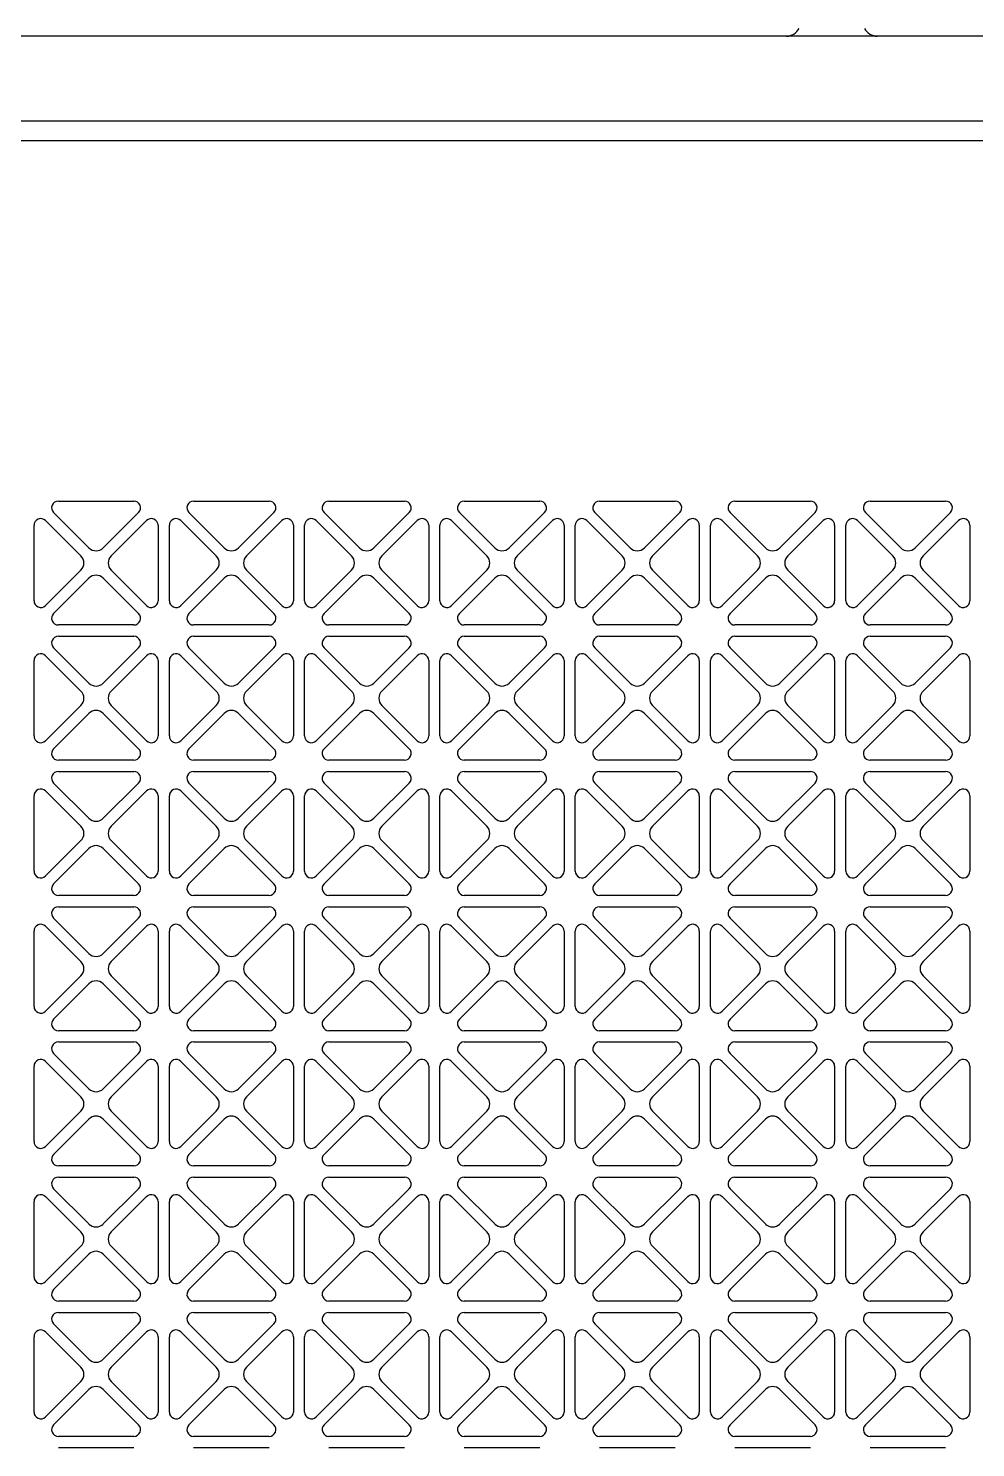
# Model space of a CAD drawing. Header units: millimetres. Extents: x 0 to 87554, y -20854 to 20404.
# Drawn here: x 80757.2 to 80925.2, y 16870.5 to 17122.4 of the extents above; entities that cross this region are included whole.
import ezdxf

# ---------------------------------------------------------------- set-up
doc = ezdxf.new("R2010")
doc.units = ezdxf.units.MM
doc.layers.get('0').update_dxf_attribs({"lineweight": 15})
for name, color, linetype in [('4215-12649_2_1_0', 7, 'Continuous'), ('4215-12661_1_0', 7, 'Continuous'), ('WANGKONG_0', 7, 'Continuous')]:
    doc.layers.add(name, color=color, linetype=linetype)

# ---------------------------------------------------------------- blocks, each defined once
blk = doc.blocks.new('e4tggg')
at = {"layer": '4215-12649_2_1_0', "color": 87, "linetype": 'Continuous'}
for p, q in [((1310.31, 319.3), (579.31, 319.3)), ((579.31, 304.3), (1310.31, 304.3))]:
    blk.add_line(p, q, dxfattribs=at)
for centre, start, end in [((1086.75, 321.8), 270, 333.6122), ((1102.87, 321.8), 206.3878, 270)]:
    blk.add_arc(centre, 2.5, start, end, dxfattribs=at)
at = {"layer": '4215-12661_1_0', "color": 87, "linetype": 'Continuous'}
blk.add_line((587.31, 300.8), (1301.31, 300.8), dxfattribs=at)
at = {"layer": 'WANGKONG_0', "color": 87, "linetype": 'Continuous'}
for p, q in [((957.62, 236.8), (971, 236.8)), ((981.62, 236.8), (995, 236.8)), ((1005.62, 236.8), (1019, 236.8)), ((1029.62, 236.8), (1043, 236.8)), ((1053.62, 236.8), (1067, 236.8)), ((1077.62, 236.8), (1091, 236.8)), ((1101.62, 236.8), (1115, 236.8)), ((963.04, 228.49), (956.77, 234.75)), ((971.85, 234.75), (965.58, 228.49)), ((987.04, 228.49), (980.77, 234.75)), ((995.85, 234.75), (989.58, 228.49)), ((1011.04, 228.49), (1004.77, 234.75)), ((1019.85, 234.75), (1013.58, 228.49)), ((1035.04, 228.49), (1028.77, 234.75)), ((1043.85, 234.75), (1037.58, 228.49)), ((1059.04, 228.49), (1052.77, 234.75)), ((1067.85, 234.75), (1061.58, 228.49)), ((1083.04, 228.49), (1076.77, 234.75)), ((1091.85, 234.75), (1085.58, 228.49)), ((1107.04, 228.49), (1100.77, 234.75)), ((1115.85, 234.75), (1109.58, 228.49)), ((953.31, 219.11), (953.31, 232.49)), ((955.36, 233.34), (961.62, 227.07)), ((967, 227.07), (973.26, 233.34)), ((975.31, 232.49), (975.31, 219.11)), ((977.31, 219.11), (977.31, 232.49)), ((979.36, 233.34), (985.62, 227.07)), ((991, 227.07), (997.26, 233.34)), ((999.31, 232.49), (999.31, 219.11)), ((1001.31, 219.11), (1001.31, 232.49)), ((1003.36, 233.34), (1009.62, 227.07)), ((1015, 227.07), (1021.26, 233.34)), ((1023.31, 232.49), (1023.31, 219.11)), ((1025.31, 219.11), (1025.31, 232.49)), ((1027.36, 233.34), (1033.62, 227.07)), ((1039, 227.07), (1045.26, 233.34)), ((1047.31, 232.49), (1047.31, 219.11)), ((1049.31, 219.11), (1049.31, 232.49)), ((1051.36, 233.34), (1057.62, 227.07)), ((1063, 227.07), (1069.26, 233.34)), ((1071.31, 232.49), (1071.31, 219.11)), ((1073.31, 219.11), (1073.31, 232.49)), ((1075.36, 233.34), (1081.62, 227.07)), ((1087, 227.07), (1093.26, 233.34)), ((1095.31, 232.49), (1095.31, 219.11)), ((1097.31, 219.11), (1097.31, 232.49)), ((1099.36, 233.34), (1105.62, 227.07)), ((1111, 227.07), (1117.26, 233.34)), ((1119.31, 232.49), (1119.31, 219.11)), ((961.62, 224.53), (955.36, 218.26)), ((973.26, 218.26), (967, 224.53)), ((985.62, 224.53), (979.36, 218.26)), ((997.26, 218.26), (991, 224.53)), ((1009.62, 224.53), (1003.36, 218.26)), ((1021.26, 218.26), (1015, 224.53)), ((1033.62, 224.53), (1027.36, 218.26)), ((1045.26, 218.26), (1039, 224.53)), ((1057.62, 224.53), (1051.36, 218.26)), ((1069.26, 218.26), (1063, 224.53)), ((1081.62, 224.53), (1075.36, 218.26)), ((1093.26, 218.26), (1087, 224.53)), ((1105.62, 224.53), (1099.36, 218.26)), ((1117.26, 218.26), (1111, 224.53)), ((956.77, 216.85), (963.04, 223.11)), ((965.58, 223.11), (971.85, 216.85)), ((980.77, 216.85), (987.04, 223.11)), ((989.58, 223.11), (995.85, 216.85)), ((1004.77, 216.85), (1011.04, 223.11)), ((1013.58, 223.11), (1019.85, 216.85)), ((1028.77, 216.85), (1035.04, 223.11)), ((1037.58, 223.11), (1043.85, 216.85)), ((1052.77, 216.85), (1059.04, 223.11)), ((1061.58, 223.11), (1067.85, 216.85)), ((1076.77, 216.85), (1083.04, 223.11)), ((1085.58, 223.11), (1091.85, 216.85)), ((1100.77, 216.85), (1107.04, 223.11)), ((1109.58, 223.11), (1115.85, 216.85)), ((971, 214.8), (957.62, 214.8)), ((995, 214.8), (981.62, 214.8)), ((1019, 214.8), (1005.62, 214.8)), ((1043, 214.8), (1029.62, 214.8)), ((1067, 214.8), (1053.62, 214.8)), ((1091, 214.8), (1077.62, 214.8)), ((1115, 214.8), (1101.62, 214.8)), ((957.62, 212.8), (971, 212.8)), ((981.62, 212.8), (995, 212.8)), ((1005.62, 212.8), (1019, 212.8)), ((1029.62, 212.8), (1043, 212.8)), ((1053.62, 212.8), (1067, 212.8)), ((1077.62, 212.8), (1091, 212.8)), ((1101.62, 212.8), (1115, 212.8)), ((955.36, 209.34), (961.62, 203.07)), ((963.04, 204.49), (956.77, 210.75)), ((971.85, 210.75), (965.58, 204.49)), ((967, 203.07), (973.26, 209.34)), ((979.36, 209.34), (985.62, 203.07)), ((987.04, 204.49), (980.77, 210.75)), ((995.85, 210.75), (989.58, 204.49)), ((991, 203.07), (997.26, 209.34)), ((1003.36, 209.34), (1009.62, 203.07)), ((1011.04, 204.49), (1004.77, 210.75)), ((1019.85, 210.75), (1013.58, 204.49)), ((1015, 203.07), (1021.26, 209.34)), ((1027.36, 209.34), (1033.62, 203.07)), ((1035.04, 204.49), (1028.77, 210.75)), ((1043.85, 210.75), (1037.58, 204.49)), ((1039, 203.07), (1045.26, 209.34)), ((1051.36, 209.34), (1057.62, 203.07)), ((1059.04, 204.49), (1052.77, 210.75)), ((1067.85, 210.75), (1061.58, 204.49)), ((1063, 203.07), (1069.26, 209.34)), ((1075.36, 209.34), (1081.62, 203.07)), ((1083.04, 204.49), (1076.77, 210.75)), ((1091.85, 210.75), (1085.58, 204.49)), ((1087, 203.07), (1093.26, 209.34)), ((1099.36, 209.34), (1105.62, 203.07)), ((1107.04, 204.49), (1100.77, 210.75)), ((1115.85, 210.75), (1109.58, 204.49)), ((1111, 203.07), (1117.26, 209.34)), ((953.31, 195.11), (953.31, 208.49)), ((975.31, 208.49), (975.31, 195.11)), ((977.31, 195.11), (977.31, 208.49)), ((999.31, 208.49), (999.31, 195.11)), ((1001.31, 195.11), (1001.31, 208.49)), ((1023.31, 208.49), (1023.31, 195.11)), ((1025.31, 195.11), (1025.31, 208.49)), ((1047.31, 208.49), (1047.31, 195.11)), ((1049.31, 195.11), (1049.31, 208.49)), ((1071.31, 208.49), (1071.31, 195.11)), ((1073.31, 195.11), (1073.31, 208.49)), ((1095.31, 208.49), (1095.31, 195.11)), ((1097.31, 195.11), (1097.31, 208.49)), ((1119.31, 208.49), (1119.31, 195.11)), ((961.62, 200.53), (955.36, 194.26)), ((956.77, 192.85), (963.04, 199.11)), ((965.58, 199.11), (971.85, 192.85)), ((973.26, 194.26), (967, 200.53)), ((985.62, 200.53), (979.36, 194.26)), ((980.77, 192.85), (987.04, 199.11)), ((989.58, 199.11), (995.85, 192.85)), ((997.26, 194.26), (991, 200.53)), ((1009.62, 200.53), (1003.36, 194.26)), ((1004.77, 192.85), (1011.04, 199.11)), ((1013.58, 199.11), (1019.85, 192.85)), ((1021.26, 194.26), (1015, 200.53)), ((1033.62, 200.53), (1027.36, 194.26)), ((1028.77, 192.85), (1035.04, 199.11)), ((1037.58, 199.11), (1043.85, 192.85)), ((1045.26, 194.26), (1039, 200.53)), ((1057.62, 200.53), (1051.36, 194.26)), ((1052.77, 192.85), (1059.04, 199.11)), ((1061.58, 199.11), (1067.85, 192.85)), ((1069.26, 194.26), (1063, 200.53)), ((1081.62, 200.53), (1075.36, 194.26)), ((1076.77, 192.85), (1083.04, 199.11)), ((1085.58, 199.11), (1091.85, 192.85)), ((1093.26, 194.26), (1087, 200.53)), ((1105.62, 200.53), (1099.36, 194.26)), ((1100.77, 192.85), (1107.04, 199.11)), ((1109.58, 199.11), (1115.85, 192.85)), ((1117.26, 194.26), (1111, 200.53)), ((971, 190.8), (957.62, 190.8)), ((995, 190.8), (981.62, 190.8)), ((1019, 190.8), (1005.62, 190.8)), ((1043, 190.8), (1029.62, 190.8)), ((1067, 190.8), (1053.62, 190.8)), ((1091, 190.8), (1077.62, 190.8)), ((1115, 190.8), (1101.62, 190.8)), ((963.04, 180.49), (956.77, 186.75)), ((957.62, 188.8), (971, 188.8)), ((971.85, 186.75), (965.58, 180.49)), ((987.04, 180.49), (980.77, 186.75)), ((981.62, 188.8), (995, 188.8)), ((995.85, 186.75), (989.58, 180.49)), ((1011.04, 180.49), (1004.77, 186.75)), ((1005.62, 188.8), (1019, 188.8)), ((1019.85, 186.75), (1013.58, 180.49)), ((1035.04, 180.49), (1028.77, 186.75)), ((1029.62, 188.8), (1043, 188.8)), ((1043.85, 186.75), (1037.58, 180.49)), ((1059.04, 180.49), (1052.77, 186.75)), ((1053.62, 188.8), (1067, 188.8)), ((1067.85, 186.75), (1061.58, 180.49)), ((1083.04, 180.49), (1076.77, 186.75)), ((1077.62, 188.8), (1091, 188.8)), ((1091.85, 186.75), (1085.58, 180.49)), ((1107.04, 180.49), (1100.77, 186.75)), ((1101.62, 188.8), (1115, 188.8)), ((1115.85, 186.75), (1109.58, 180.49)), ((953.31, 171.11), (953.31, 184.49)), ((955.36, 185.34), (961.62, 179.07)), ((967, 179.07), (973.26, 185.34)), ((975.31, 184.49), (975.31, 171.11)), ((977.31, 171.11), (977.31, 184.49)), ((979.36, 185.34), (985.62, 179.07)), ((991, 179.07), (997.26, 185.34)), ((999.31, 184.49), (999.31, 171.11)), ((1001.31, 171.11), (1001.31, 184.49)), ((1003.36, 185.34), (1009.62, 179.07)), ((1015, 179.07), (1021.26, 185.34)), ((1023.31, 184.49), (1023.31, 171.11)), ((1025.31, 171.11), (1025.31, 184.49)), ((1027.36, 185.34), (1033.62, 179.07)), ((1039, 179.07), (1045.26, 185.34)), ((1047.31, 184.49), (1047.31, 171.11)), ((1049.31, 171.11), (1049.31, 184.49)), ((1051.36, 185.34), (1057.62, 179.07)), ((1063, 179.07), (1069.26, 185.34)), ((1071.31, 184.49), (1071.31, 171.11)), ((1073.31, 171.11), (1073.31, 184.49)), ((1075.36, 185.34), (1081.62, 179.07)), ((1087, 179.07), (1093.26, 185.34)), ((1095.31, 184.49), (1095.31, 171.11)), ((1097.31, 171.11), (1097.31, 184.49)), ((1099.36, 185.34), (1105.62, 179.07)), ((1111, 179.07), (1117.26, 185.34)), ((1119.31, 184.49), (1119.31, 171.11)), ((961.62, 176.53), (955.36, 170.26)), ((973.26, 170.26), (967, 176.53)), ((985.62, 176.53), (979.36, 170.26)), ((997.26, 170.26), (991, 176.53)), ((1009.62, 176.53), (1003.36, 170.26)), ((1021.26, 170.26), (1015, 176.53)), ((1033.62, 176.53), (1027.36, 170.26)), ((1045.26, 170.26), (1039, 176.53)), ((1057.62, 176.53), (1051.36, 170.26)), ((1069.26, 170.26), (1063, 176.53)), ((1081.62, 176.53), (1075.36, 170.26)), ((1093.26, 170.26), (1087, 176.53)), ((1105.62, 176.53), (1099.36, 170.26)), ((1117.26, 170.26), (1111, 176.53)), ((956.77, 168.85), (963.04, 175.11)), ((965.58, 175.11), (971.85, 168.85)), ((980.77, 168.85), (987.04, 175.11)), ((989.58, 175.11), (995.85, 168.85)), ((1004.77, 168.85), (1011.04, 175.11)), ((1013.58, 175.11), (1019.85, 168.85)), ((1028.77, 168.85), (1035.04, 175.11)), ((1037.58, 175.11), (1043.85, 168.85)), ((1052.77, 168.85), (1059.04, 175.11)), ((1061.58, 175.11), (1067.85, 168.85)), ((1076.77, 168.85), (1083.04, 175.11)), ((1085.58, 175.11), (1091.85, 168.85)), ((1100.77, 168.85), (1107.04, 175.11)), ((1109.58, 175.11), (1115.85, 168.85)), ((971, 166.8), (957.62, 166.8)), ((995, 166.8), (981.62, 166.8)), ((1019, 166.8), (1005.62, 166.8)), ((1043, 166.8), (1029.62, 166.8)), ((1067, 166.8), (1053.62, 166.8)), ((1091, 166.8), (1077.62, 166.8)), ((1115, 166.8), (1101.62, 166.8)), ((957.62, 164.8), (971, 164.8)), ((981.62, 164.8), (995, 164.8)), ((1005.62, 164.8), (1019, 164.8)), ((1029.62, 164.8), (1043, 164.8)), ((1053.62, 164.8), (1067, 164.8)), ((1077.62, 164.8), (1091, 164.8)), ((1101.62, 164.8), (1115, 164.8)), ((955.36, 161.34), (961.62, 155.07)), ((963.04, 156.49), (956.77, 162.75)), ((971.85, 162.75), (965.58, 156.49)), ((967, 155.07), (973.26, 161.34)), ((979.36, 161.34), (985.62, 155.07)), ((987.04, 156.49), (980.77, 162.75)), ((995.85, 162.75), (989.58, 156.49)), ((991, 155.07), (997.26, 161.34)), ((1003.36, 161.34), (1009.62, 155.07)), ((1011.04, 156.49), (1004.77, 162.75)), ((1019.85, 162.75), (1013.58, 156.49)), ((1015, 155.07), (1021.26, 161.34)), ((1027.36, 161.34), (1033.62, 155.07)), ((1035.04, 156.49), (1028.77, 162.75)), ((1043.85, 162.75), (1037.58, 156.49)), ((1039, 155.07), (1045.26, 161.34)), ((1051.36, 161.34), (1057.62, 155.07)), ((1059.04, 156.49), (1052.77, 162.75)), ((1067.85, 162.75), (1061.58, 156.49)), ((1063, 155.07), (1069.26, 161.34)), ((1075.36, 161.34), (1081.62, 155.07)), ((1083.04, 156.49), (1076.77, 162.75)), ((1091.85, 162.75), (1085.58, 156.49)), ((1087, 155.07), (1093.26, 161.34)), ((1099.36, 161.34), (1105.62, 155.07)), ((1107.04, 156.49), (1100.77, 162.75)), ((1115.85, 162.75), (1109.58, 156.49)), ((1111, 155.07), (1117.26, 161.34)), ((953.31, 147.11), (953.31, 160.49)), ((975.31, 160.49), (975.31, 147.11)), ((977.31, 147.11), (977.31, 160.49)), ((999.31, 160.49), (999.31, 147.11)), ((1001.31, 147.11), (1001.31, 160.49)), ((1023.31, 160.49), (1023.31, 147.11)), ((1025.31, 147.11), (1025.31, 160.49)), ((1047.31, 160.49), (1047.31, 147.11)), ((1049.31, 147.11), (1049.31, 160.49)), ((1071.31, 160.49), (1071.31, 147.11)), ((1073.31, 147.11), (1073.31, 160.49)), ((1095.31, 160.49), (1095.31, 147.11)), ((1097.31, 147.11), (1097.31, 160.49)), ((1119.31, 160.49), (1119.31, 147.11)), ((961.62, 152.53), (955.36, 146.26)), ((973.26, 146.26), (967, 152.53)), ((985.62, 152.53), (979.36, 146.26)), ((997.26, 146.26), (991, 152.53)), ((1009.62, 152.53), (1003.36, 146.26)), ((1021.26, 146.26), (1015, 152.53)), ((1033.62, 152.53), (1027.36, 146.26)), ((1045.26, 146.26), (1039, 152.53)), ((1057.62, 152.53), (1051.36, 146.26)), ((1069.26, 146.26), (1063, 152.53)), ((1081.62, 152.53), (1075.36, 146.26)), ((1093.26, 146.26), (1087, 152.53)), ((1105.62, 152.53), (1099.36, 146.26)), ((1117.26, 146.26), (1111, 152.53)), ((956.77, 144.85), (963.04, 151.11)), ((965.58, 151.11), (971.85, 144.85)), ((980.77, 144.85), (987.04, 151.11)), ((989.58, 151.11), (995.85, 144.85)), ((1004.77, 144.85), (1011.04, 151.11)), ((1013.58, 151.11), (1019.85, 144.85)), ((1028.77, 144.85), (1035.04, 151.11)), ((1037.58, 151.11), (1043.85, 144.85)), ((1052.77, 144.85), (1059.04, 151.11)), ((1061.58, 151.11), (1067.85, 144.85)), ((1076.77, 144.85), (1083.04, 151.11)), ((1085.58, 151.11), (1091.85, 144.85)), ((1100.77, 144.85), (1107.04, 151.11)), ((1109.58, 151.11), (1115.85, 144.85)), ((971, 142.8), (957.62, 142.8)), ((995, 142.8), (981.62, 142.8)), ((1019, 142.8), (1005.62, 142.8)), ((1043, 142.8), (1029.62, 142.8)), ((1067, 142.8), (1053.62, 142.8)), ((1091, 142.8), (1077.62, 142.8)), ((1115, 142.8), (1101.62, 142.8)), ((963.04, 132.49), (956.77, 138.75)), ((957.62, 140.8), (971, 140.8)), ((971.85, 138.75), (965.58, 132.49)), ((987.04, 132.49), (980.77, 138.75)), ((981.62, 140.8), (995, 140.8)), ((995.85, 138.75), (989.58, 132.49)), ((1011.04, 132.49), (1004.77, 138.75)), ((1005.62, 140.8), (1019, 140.8)), ((1019.85, 138.75), (1013.58, 132.49)), ((1035.04, 132.49), (1028.77, 138.75)), ((1029.62, 140.8), (1043, 140.8)), ((1043.85, 138.75), (1037.58, 132.49)), ((1059.04, 132.49), (1052.77, 138.75)), ((1053.62, 140.8), (1067, 140.8)), ((1067.85, 138.75), (1061.58, 132.49)), ((1083.04, 132.49), (1076.77, 138.75)), ((1077.62, 140.8), (1091, 140.8)), ((1091.85, 138.75), (1085.58, 132.49)), ((1107.04, 132.49), (1100.77, 138.75)), ((1101.62, 140.8), (1115, 140.8)), ((1115.85, 138.75), (1109.58, 132.49)), ((953.31, 123.11), (953.31, 136.49)), ((955.36, 137.34), (961.62, 131.07)), ((967, 131.07), (973.26, 137.34)), ((975.31, 136.49), (975.31, 123.11)), ((977.31, 123.11), (977.31, 136.49)), ((979.36, 137.34), (985.62, 131.07)), ((991, 131.07), (997.26, 137.34)), ((999.31, 136.49), (999.31, 123.11)), ((1001.31, 123.11), (1001.31, 136.49)), ((1003.36, 137.34), (1009.62, 131.07)), ((1015, 131.07), (1021.26, 137.34)), ((1023.31, 136.49), (1023.31, 123.11)), ((1025.31, 123.11), (1025.31, 136.49)), ((1027.36, 137.34), (1033.62, 131.07)), ((1039, 131.07), (1045.26, 137.34)), ((1047.31, 136.49), (1047.31, 123.11)), ((1049.31, 123.11), (1049.31, 136.49)), ((1051.36, 137.34), (1057.62, 131.07)), ((1063, 131.07), (1069.26, 137.34)), ((1071.31, 136.49), (1071.31, 123.11)), ((1073.31, 123.11), (1073.31, 136.49)), ((1075.36, 137.34), (1081.62, 131.07)), ((1087, 131.07), (1093.26, 137.34)), ((1095.31, 136.49), (1095.31, 123.11)), ((1097.31, 123.11), (1097.31, 136.49)), ((1099.36, 137.34), (1105.62, 131.07)), ((1111, 131.07), (1117.26, 137.34)), ((1119.31, 136.49), (1119.31, 123.11)), ((961.62, 128.53), (955.36, 122.26)), ((973.26, 122.26), (967, 128.53)), ((985.62, 128.53), (979.36, 122.26)), ((997.26, 122.26), (991, 128.53)), ((1009.62, 128.53), (1003.36, 122.26)), ((1021.26, 122.26), (1015, 128.53)), ((1033.62, 128.53), (1027.36, 122.26)), ((1045.26, 122.26), (1039, 128.53)), ((1057.62, 128.53), (1051.36, 122.26)), ((1069.26, 122.26), (1063, 128.53)), ((1081.62, 128.53), (1075.36, 122.26)), ((1093.26, 122.26), (1087, 128.53)), ((1105.62, 128.53), (1099.36, 122.26)), ((1117.26, 122.26), (1111, 128.53)), ((956.77, 120.85), (963.04, 127.11)), ((965.58, 127.11), (971.85, 120.85)), ((980.77, 120.85), (987.04, 127.11)), ((989.58, 127.11), (995.85, 120.85)), ((1004.77, 120.85), (1011.04, 127.11)), ((1013.58, 127.11), (1019.85, 120.85)), ((1028.77, 120.85), (1035.04, 127.11)), ((1037.58, 127.11), (1043.85, 120.85)), ((1052.77, 120.85), (1059.04, 127.11)), ((1061.58, 127.11), (1067.85, 120.85)), ((1076.77, 120.85), (1083.04, 127.11)), ((1085.58, 127.11), (1091.85, 120.85)), ((1100.77, 120.85), (1107.04, 127.11)), ((1109.58, 127.11), (1115.85, 120.85)), ((971, 118.8), (957.62, 118.8)), ((995, 118.8), (981.62, 118.8)), ((1019, 118.8), (1005.62, 118.8)), ((1043, 118.8), (1029.62, 118.8)), ((1067, 118.8), (1053.62, 118.8)), ((1091, 118.8), (1077.62, 118.8)), ((1115, 118.8), (1101.62, 118.8)), ((957.62, 116.8), (971, 116.8)), ((981.62, 116.8), (995, 116.8)), ((1005.62, 116.8), (1019, 116.8)), ((1029.62, 116.8), (1043, 116.8)), ((1053.62, 116.8), (1067, 116.8)), ((1077.62, 116.8), (1091, 116.8)), ((1101.62, 116.8), (1115, 116.8)), ((963.04, 108.49), (956.77, 114.75)), ((971.85, 114.75), (965.58, 108.49)), ((987.04, 108.49), (980.77, 114.75)), ((995.85, 114.75), (989.58, 108.49)), ((1011.04, 108.49), (1004.77, 114.75)), ((1019.85, 114.75), (1013.58, 108.49)), ((1035.04, 108.49), (1028.77, 114.75)), ((1043.85, 114.75), (1037.58, 108.49)), ((1059.04, 108.49), (1052.77, 114.75)), ((1067.85, 114.75), (1061.58, 108.49)), ((1083.04, 108.49), (1076.77, 114.75)), ((1091.85, 114.75), (1085.58, 108.49)), ((1107.04, 108.49), (1100.77, 114.75)), ((1115.85, 114.75), (1109.58, 108.49)), ((953.31, 99.11), (953.31, 112.49)), ((955.36, 113.34), (961.62, 107.07)), ((967, 107.07), (973.26, 113.34)), ((975.31, 112.49), (975.31, 99.11)), ((977.31, 99.11), (977.31, 112.49)), ((979.36, 113.34), (985.62, 107.07)), ((991, 107.07), (997.26, 113.34)), ((999.31, 112.49), (999.31, 99.11)), ((1001.31, 99.11), (1001.31, 112.49)), ((1003.36, 113.34), (1009.62, 107.07)), ((1015, 107.07), (1021.26, 113.34)), ((1023.31, 112.49), (1023.31, 99.11)), ((1025.31, 99.11), (1025.31, 112.49)), ((1027.36, 113.34), (1033.62, 107.07)), ((1039, 107.07), (1045.26, 113.34)), ((1047.31, 112.49), (1047.31, 99.11)), ((1049.31, 99.11), (1049.31, 112.49)), ((1051.36, 113.34), (1057.62, 107.07)), ((1063, 107.07), (1069.26, 113.34)), ((1071.31, 112.49), (1071.31, 99.11)), ((1073.31, 99.11), (1073.31, 112.49)), ((1075.36, 113.34), (1081.62, 107.07)), ((1087, 107.07), (1093.26, 113.34)), ((1095.31, 112.49), (1095.31, 99.11)), ((1097.31, 99.11), (1097.31, 112.49)), ((1099.36, 113.34), (1105.62, 107.07)), ((1111, 107.07), (1117.26, 113.34)), ((1119.31, 112.49), (1119.31, 99.11)), ((961.62, 104.53), (955.36, 98.26)), ((973.26, 98.26), (967, 104.53)), ((985.62, 104.53), (979.36, 98.26)), ((997.26, 98.26), (991, 104.53)), ((1009.62, 104.53), (1003.36, 98.26)), ((1021.26, 98.26), (1015, 104.53)), ((1033.62, 104.53), (1027.36, 98.26)), ((1045.26, 98.26), (1039, 104.53)), ((1057.62, 104.53), (1051.36, 98.26)), ((1069.26, 98.26), (1063, 104.53)), ((1081.62, 104.53), (1075.36, 98.26)), ((1093.26, 98.26), (1087, 104.53)), ((1105.62, 104.53), (1099.36, 98.26)), ((1117.26, 98.26), (1111, 104.53)), ((956.77, 96.85), (963.04, 103.11)), ((965.58, 103.11), (971.85, 96.85)), ((980.77, 96.85), (987.04, 103.11)), ((989.58, 103.11), (995.85, 96.85)), ((1004.77, 96.85), (1011.04, 103.11)), ((1013.58, 103.11), (1019.85, 96.85)), ((1028.77, 96.85), (1035.04, 103.11)), ((1037.58, 103.11), (1043.85, 96.85)), ((1052.77, 96.85), (1059.04, 103.11)), ((1061.58, 103.11), (1067.85, 96.85)), ((1076.77, 96.85), (1083.04, 103.11)), ((1085.58, 103.11), (1091.85, 96.85)), ((1100.77, 96.85), (1107.04, 103.11)), ((1109.58, 103.11), (1115.85, 96.85)), ((971, 94.8), (957.62, 94.8)), ((995, 94.8), (981.62, 94.8)), ((1019, 94.8), (1005.62, 94.8)), ((1043, 94.8), (1029.62, 94.8)), ((1067, 94.8), (1053.62, 94.8)), ((1091, 94.8), (1077.62, 94.8)), ((1115, 94.8), (1101.62, 94.8)), ((963.04, 84.49), (956.77, 90.75)), ((957.62, 92.8), (971, 92.8)), ((971.85, 90.75), (965.58, 84.49)), ((987.04, 84.49), (980.77, 90.75)), ((981.62, 92.8), (995, 92.8)), ((995.85, 90.75), (989.58, 84.49)), ((1011.04, 84.49), (1004.77, 90.75)), ((1005.62, 92.8), (1019, 92.8)), ((1019.85, 90.75), (1013.58, 84.49)), ((1035.04, 84.49), (1028.77, 90.75)), ((1029.62, 92.8), (1043, 92.8)), ((1043.85, 90.75), (1037.58, 84.49)), ((1059.04, 84.49), (1052.77, 90.75)), ((1053.62, 92.8), (1067, 92.8)), ((1067.85, 90.75), (1061.58, 84.49)), ((1083.04, 84.49), (1076.77, 90.75)), ((1077.62, 92.8), (1091, 92.8)), ((1091.85, 90.75), (1085.58, 84.49)), ((1107.04, 84.49), (1100.77, 90.75)), ((1101.62, 92.8), (1115, 92.8)), ((1115.85, 90.75), (1109.58, 84.49)), ((953.31, 75.11), (953.31, 88.49)), ((955.36, 89.34), (961.62, 83.07)), ((967, 83.07), (973.26, 89.34)), ((975.31, 88.49), (975.31, 75.11)), ((977.31, 75.11), (977.31, 88.49)), ((979.36, 89.34), (985.62, 83.07)), ((991, 83.07), (997.26, 89.34)), ((999.31, 88.49), (999.31, 75.11)), ((1001.31, 75.11), (1001.31, 88.49)), ((1003.36, 89.34), (1009.62, 83.07)), ((1015, 83.07), (1021.26, 89.34)), ((1023.31, 88.49), (1023.31, 75.11)), ((1025.31, 75.11), (1025.31, 88.49)), ((1027.36, 89.34), (1033.62, 83.07)), ((1039, 83.07), (1045.26, 89.34)), ((1047.31, 88.49), (1047.31, 75.11)), ((1049.31, 75.11), (1049.31, 88.49)), ((1051.36, 89.34), (1057.62, 83.07)), ((1063, 83.07), (1069.26, 89.34)), ((1071.31, 88.49), (1071.31, 75.11)), ((1073.31, 75.11), (1073.31, 88.49)), ((1075.36, 89.34), (1081.62, 83.07)), ((1087, 83.07), (1093.26, 89.34)), ((1095.31, 88.49), (1095.31, 75.11)), ((1097.31, 75.11), (1097.31, 88.49)), ((1099.36, 89.34), (1105.62, 83.07)), ((1111, 83.07), (1117.26, 89.34)), ((1119.31, 88.49), (1119.31, 75.11)), ((961.62, 80.53), (955.36, 74.26)), ((956.77, 72.85), (963.04, 79.11)), ((965.58, 79.11), (971.85, 72.85)), ((973.26, 74.26), (967, 80.53)), ((985.62, 80.53), (979.36, 74.26)), ((980.77, 72.85), (987.04, 79.11)), ((989.58, 79.11), (995.85, 72.85)), ((997.26, 74.26), (991, 80.53)), ((1009.62, 80.53), (1003.36, 74.26)), ((1004.77, 72.85), (1011.04, 79.11)), ((1013.58, 79.11), (1019.85, 72.85)), ((1021.26, 74.26), (1015, 80.53)), ((1033.62, 80.53), (1027.36, 74.26)), ((1028.77, 72.85), (1035.04, 79.11)), ((1037.58, 79.11), (1043.85, 72.85)), ((1045.26, 74.26), (1039, 80.53)), ((1057.62, 80.53), (1051.36, 74.26)), ((1052.77, 72.85), (1059.04, 79.11)), ((1061.58, 79.11), (1067.85, 72.85)), ((1069.26, 74.26), (1063, 80.53)), ((1081.62, 80.53), (1075.36, 74.26)), ((1076.77, 72.85), (1083.04, 79.11)), ((1085.58, 79.11), (1091.85, 72.85)), ((1093.26, 74.26), (1087, 80.53)), ((1105.62, 80.53), (1099.36, 74.26)), ((1100.77, 72.85), (1107.04, 79.11)), ((1109.58, 79.11), (1115.85, 72.85)), ((1117.26, 74.26), (1111, 80.53)), ((971, 70.8), (957.62, 70.8)), ((995, 70.8), (981.62, 70.8)), ((1019, 70.8), (1005.62, 70.8)), ((1043, 70.8), (1029.62, 70.8)), ((1067, 70.8), (1053.62, 70.8)), ((1091, 70.8), (1077.62, 70.8)), ((1115, 70.8), (1101.62, 70.8)), ((957.62, 68.8), (971, 68.8)), ((981.62, 68.8), (995, 68.8)), ((1005.62, 68.8), (1019, 68.8)), ((1029.62, 68.8), (1043, 68.8)), ((1053.62, 68.8), (1067, 68.8)), ((1077.62, 68.8), (1091, 68.8)), ((1101.62, 68.8), (1115, 68.8))]:
    blk.add_line(p, q, dxfattribs=at)
for centre, radius, start, end in [((957.62, 235.6), 1.2, 90, 225), ((971, 235.6), 1.2, 315, 90), ((981.62, 235.6), 1.2, 90, 225), ((995, 235.6), 1.2, 315, 90), ((1005.62, 235.6), 1.2, 90, 225), ((1019, 235.6), 1.2, 315, 90), ((1029.62, 235.6), 1.2, 90, 225), ((1043, 235.6), 1.2, 315, 90), ((1053.62, 235.6), 1.2, 90, 225), ((1067, 235.6), 1.2, 315, 90), ((1077.62, 235.6), 1.2, 90, 225), ((1091, 235.6), 1.2, 315, 90), ((1101.62, 235.6), 1.2, 90, 225), ((1115, 235.6), 1.2, 315, 90), ((954.51, 232.49), 1.2, 45, 180), ((974.11, 232.49), 1.2, 0, 135), ((978.51, 232.49), 1.2, 45, 180), ((998.11, 232.49), 1.2, 0, 135), ((1002.51, 232.49), 1.2, 45, 180), ((1022.11, 232.49), 1.2, 0, 135), ((1026.51, 232.49), 1.2, 45, 180), ((1046.11, 232.49), 1.2, 0, 135), ((1050.51, 232.49), 1.2, 45, 180), ((1070.11, 232.49), 1.2, 0, 135), ((1074.51, 232.49), 1.2, 45, 180), ((1094.11, 232.49), 1.2, 0, 135), ((1098.51, 232.49), 1.2, 45, 180), ((1118.11, 232.49), 1.2, 0, 135), ((960.35, 225.8), 1.8, 315, 45), ((964.31, 229.76), 1.8, 225, 315), ((968.27, 225.8), 1.8, 135, 225), ((984.35, 225.8), 1.8, 315, 45), ((988.31, 229.76), 1.8, 225, 315), ((992.27, 225.8), 1.8, 135, 225), ((1008.35, 225.8), 1.8, 315, 45), ((1012.31, 229.76), 1.8, 225, 315), ((1016.27, 225.8), 1.8, 135, 225), ((1032.35, 225.8), 1.8, 315, 45), ((1036.31, 229.76), 1.8, 225, 315), ((1040.27, 225.8), 1.8, 135, 225), ((1056.35, 225.8), 1.8, 315, 45), ((1060.31, 229.76), 1.8, 225, 315), ((1064.27, 225.8), 1.8, 135, 225), ((1080.35, 225.8), 1.8, 315, 45), ((1084.31, 229.76), 1.8, 225, 315), ((1088.27, 225.8), 1.8, 135, 225), ((1104.35, 225.8), 1.8, 315, 45), ((1108.31, 229.76), 1.8, 225, 315), ((1112.27, 225.8), 1.8, 135, 225), ((964.31, 221.84), 1.8, 45, 135), ((988.31, 221.84), 1.8, 45, 135), ((1012.31, 221.84), 1.8, 45, 135), ((1036.31, 221.84), 1.8, 45, 135), ((1060.31, 221.84), 1.8, 45, 135), ((1084.31, 221.84), 1.8, 45, 135), ((1108.31, 221.84), 1.8, 45, 135), ((954.51, 219.11), 1.2, 180, 315), ((957.62, 216), 1.2, 135, 270), ((971, 216), 1.2, 270, 45), ((974.11, 219.11), 1.2, 225, 0), ((978.51, 219.11), 1.2, 180, 315), ((981.62, 216), 1.2, 135, 270), ((995, 216), 1.2, 270, 45), ((998.11, 219.11), 1.2, 225, 0), ((1002.51, 219.11), 1.2, 180, 315), ((1005.62, 216), 1.2, 135, 270), ((1019, 216), 1.2, 270, 45), ((1022.11, 219.11), 1.2, 225, 0), ((1026.51, 219.11), 1.2, 180, 315), ((1029.62, 216), 1.2, 135, 270), ((1043, 216), 1.2, 270, 45), ((1046.11, 219.11), 1.2, 225, 0), ((1050.51, 219.11), 1.2, 180, 315), ((1053.62, 216), 1.2, 135, 270), ((1067, 216), 1.2, 270, 45), ((1070.11, 219.11), 1.2, 225, 0), ((1074.51, 219.11), 1.2, 180, 315), ((1077.62, 216), 1.2, 135, 270), ((1091, 216), 1.2, 270, 45), ((1094.11, 219.11), 1.2, 225, 0), ((1098.51, 219.11), 1.2, 180, 315), ((1101.62, 216), 1.2, 135, 270), ((1115, 216), 1.2, 270, 45), ((1118.11, 219.11), 1.2, 225, 0), ((957.62, 211.6), 1.2, 90, 225), ((971, 211.6), 1.2, 315, 90), ((981.62, 211.6), 1.2, 90, 225), ((995, 211.6), 1.2, 315, 90), ((1005.62, 211.6), 1.2, 90, 225), ((1019, 211.6), 1.2, 315, 90), ((1029.62, 211.6), 1.2, 90, 225), ((1043, 211.6), 1.2, 315, 90), ((1053.62, 211.6), 1.2, 90, 225), ((1067, 211.6), 1.2, 315, 90), ((1077.62, 211.6), 1.2, 90, 225), ((1091, 211.6), 1.2, 315, 90), ((1101.62, 211.6), 1.2, 90, 225), ((1115, 211.6), 1.2, 315, 90), ((954.51, 208.49), 1.2, 45, 180), ((974.11, 208.49), 1.2, 0, 135), ((978.51, 208.49), 1.2, 45, 180), ((998.11, 208.49), 1.2, 0, 135), ((1002.51, 208.49), 1.2, 45, 180), ((1022.11, 208.49), 1.2, 0, 135), ((1026.51, 208.49), 1.2, 45, 180), ((1046.11, 208.49), 1.2, 0, 135), ((1050.51, 208.49), 1.2, 45, 180), ((1070.11, 208.49), 1.2, 0, 135), ((1074.51, 208.49), 1.2, 45, 180), ((1094.11, 208.49), 1.2, 0, 135), ((1098.51, 208.49), 1.2, 45, 180), ((1118.11, 208.49), 1.2, 0, 135), ((964.31, 205.76), 1.8, 225, 315), ((988.31, 205.76), 1.8, 225, 315), ((1012.31, 205.76), 1.8, 225, 315), ((1036.31, 205.76), 1.8, 225, 315), ((1060.31, 205.76), 1.8, 225, 315), ((1084.31, 205.76), 1.8, 225, 315), ((1108.31, 205.76), 1.8, 225, 315), ((960.35, 201.8), 1.8, 315, 45), ((968.27, 201.8), 1.8, 135, 225), ((984.35, 201.8), 1.8, 315, 45), ((992.27, 201.8), 1.8, 135, 225), ((1008.35, 201.8), 1.8, 315, 45), ((1016.27, 201.8), 1.8, 135, 225), ((1032.35, 201.8), 1.8, 315, 45), ((1040.27, 201.8), 1.8, 135, 225), ((1056.35, 201.8), 1.8, 315, 45), ((1064.27, 201.8), 1.8, 135, 225), ((1080.35, 201.8), 1.8, 315, 45), ((1088.27, 201.8), 1.8, 135, 225), ((1104.35, 201.8), 1.8, 315, 45), ((1112.27, 201.8), 1.8, 135, 225), ((964.31, 197.84), 1.8, 45, 135), ((988.31, 197.84), 1.8, 45, 135), ((1012.31, 197.84), 1.8, 45, 135), ((1036.31, 197.84), 1.8, 45, 135), ((1060.31, 197.84), 1.8, 45, 135), ((1084.31, 197.84), 1.8, 45, 135), ((1108.31, 197.84), 1.8, 45, 135), ((954.51, 195.11), 1.2, 180, 315), ((974.11, 195.11), 1.2, 225, 0), ((978.51, 195.11), 1.2, 180, 315), ((998.11, 195.11), 1.2, 225, 0), ((1002.51, 195.11), 1.2, 180, 315), ((1022.11, 195.11), 1.2, 225, 0), ((1026.51, 195.11), 1.2, 180, 315), ((1046.11, 195.11), 1.2, 225, 0), ((1050.51, 195.11), 1.2, 180, 315), ((1070.11, 195.11), 1.2, 225, 0), ((1074.51, 195.11), 1.2, 180, 315), ((1094.11, 195.11), 1.2, 225, 0), ((1098.51, 195.11), 1.2, 180, 315), ((1118.11, 195.11), 1.2, 225, 0), ((957.62, 192), 1.2, 135, 270), ((971, 192), 1.2, 270, 45), ((981.62, 192), 1.2, 135, 270), ((995, 192), 1.2, 270, 45), ((1005.62, 192), 1.2, 135, 270), ((1019, 192), 1.2, 270, 45), ((1029.62, 192), 1.2, 135, 270), ((1043, 192), 1.2, 270, 45), ((1053.62, 192), 1.2, 135, 270), ((1067, 192), 1.2, 270, 45), ((1077.62, 192), 1.2, 135, 270), ((1091, 192), 1.2, 270, 45), ((1101.62, 192), 1.2, 135, 270), ((1115, 192), 1.2, 270, 45), ((957.62, 187.6), 1.2, 90, 225), ((971, 187.6), 1.2, 315, 90), ((981.62, 187.6), 1.2, 90, 225), ((995, 187.6), 1.2, 315, 90), ((1005.62, 187.6), 1.2, 90, 225), ((1019, 187.6), 1.2, 315, 90), ((1029.62, 187.6), 1.2, 90, 225), ((1043, 187.6), 1.2, 315, 90), ((1053.62, 187.6), 1.2, 90, 225), ((1067, 187.6), 1.2, 315, 90), ((1077.62, 187.6), 1.2, 90, 225), ((1091, 187.6), 1.2, 315, 90), ((1101.62, 187.6), 1.2, 90, 225), ((1115, 187.6), 1.2, 315, 90), ((954.51, 184.49), 1.2, 45, 180), ((974.11, 184.49), 1.2, 0, 135), ((978.51, 184.49), 1.2, 45, 180), ((998.11, 184.49), 1.2, 0, 135), ((1002.51, 184.49), 1.2, 45, 180), ((1022.11, 184.49), 1.2, 0, 135), ((1026.51, 184.49), 1.2, 45, 180), ((1046.11, 184.49), 1.2, 0, 135), ((1050.51, 184.49), 1.2, 45, 180), ((1070.11, 184.49), 1.2, 0, 135), ((1074.51, 184.49), 1.2, 45, 180), ((1094.11, 184.49), 1.2, 0, 135), ((1098.51, 184.49), 1.2, 45, 180), ((1118.11, 184.49), 1.2, 0, 135), ((960.35, 177.8), 1.8, 315, 45), ((964.31, 181.76), 1.8, 225, 315), ((968.27, 177.8), 1.8, 135, 225), ((984.35, 177.8), 1.8, 315, 45), ((988.31, 181.76), 1.8, 225, 315), ((992.27, 177.8), 1.8, 135, 225), ((1008.35, 177.8), 1.8, 315, 45), ((1012.31, 181.76), 1.8, 225, 315), ((1016.27, 177.8), 1.8, 135, 225), ((1032.35, 177.8), 1.8, 315, 45), ((1036.31, 181.76), 1.8, 225, 315), ((1040.27, 177.8), 1.8, 135, 225), ((1056.35, 177.8), 1.8, 315, 45), ((1060.31, 181.76), 1.8, 225, 315), ((1064.27, 177.8), 1.8, 135, 225), ((1080.35, 177.8), 1.8, 315, 45), ((1084.31, 181.76), 1.8, 225, 315), ((1088.27, 177.8), 1.8, 135, 225), ((1104.35, 177.8), 1.8, 315, 45), ((1108.31, 181.76), 1.8, 225, 315), ((1112.27, 177.8), 1.8, 135, 225), ((964.31, 173.84), 1.8, 45, 135), ((988.31, 173.84), 1.8, 45, 135), ((1012.31, 173.84), 1.8, 45, 135), ((1036.31, 173.84), 1.8, 45, 135), ((1060.31, 173.84), 1.8, 45, 135), ((1084.31, 173.84), 1.8, 45, 135), ((1108.31, 173.84), 1.8, 45, 135), ((954.51, 171.11), 1.2, 180, 315), ((957.62, 168), 1.2, 135, 270), ((971, 168), 1.2, 270, 45), ((974.11, 171.11), 1.2, 225, 0), ((978.51, 171.11), 1.2, 180, 315), ((981.62, 168), 1.2, 135, 270), ((995, 168), 1.2, 270, 45), ((998.11, 171.11), 1.2, 225, 0), ((1002.51, 171.11), 1.2, 180, 315), ((1005.62, 168), 1.2, 135, 270), ((1019, 168), 1.2, 270, 45), ((1022.11, 171.11), 1.2, 225, 0), ((1026.51, 171.11), 1.2, 180, 315), ((1029.62, 168), 1.2, 135, 270), ((1043, 168), 1.2, 270, 45), ((1046.11, 171.11), 1.2, 225, 0), ((1050.51, 171.11), 1.2, 180, 315), ((1053.62, 168), 1.2, 135, 270), ((1067, 168), 1.2, 270, 45), ((1070.11, 171.11), 1.2, 225, 0), ((1074.51, 171.11), 1.2, 180, 315), ((1077.62, 168), 1.2, 135, 270), ((1091, 168), 1.2, 270, 45), ((1094.11, 171.11), 1.2, 225, 0), ((1098.51, 171.11), 1.2, 180, 315), ((1101.62, 168), 1.2, 135, 270), ((1115, 168), 1.2, 270, 45), ((1118.11, 171.11), 1.2, 225, 0), ((957.62, 163.6), 1.2, 90, 225), ((971, 163.6), 1.2, 315, 90), ((981.62, 163.6), 1.2, 90, 225), ((995, 163.6), 1.2, 315, 90), ((1005.62, 163.6), 1.2, 90, 225), ((1019, 163.6), 1.2, 315, 90), ((1029.62, 163.6), 1.2, 90, 225), ((1043, 163.6), 1.2, 315, 90), ((1053.62, 163.6), 1.2, 90, 225), ((1067, 163.6), 1.2, 315, 90), ((1077.62, 163.6), 1.2, 90, 225), ((1091, 163.6), 1.2, 315, 90), ((1101.62, 163.6), 1.2, 90, 225), ((1115, 163.6), 1.2, 315, 90), ((954.51, 160.49), 1.2, 45, 180), ((974.11, 160.49), 1.2, 0, 135), ((978.51, 160.49), 1.2, 45, 180), ((998.11, 160.49), 1.2, 0, 135), ((1002.51, 160.49), 1.2, 45, 180), ((1022.11, 160.49), 1.2, 0, 135), ((1026.51, 160.49), 1.2, 45, 180), ((1046.11, 160.49), 1.2, 0, 135), ((1050.51, 160.49), 1.2, 45, 180), ((1070.11, 160.49), 1.2, 0, 135), ((1074.51, 160.49), 1.2, 45, 180), ((1094.11, 160.49), 1.2, 0, 135), ((1098.51, 160.49), 1.2, 45, 180), ((1118.11, 160.49), 1.2, 0, 135), ((964.31, 157.76), 1.8, 225, 315), ((988.31, 157.76), 1.8, 225, 315), ((1012.31, 157.76), 1.8, 225, 315), ((1036.31, 157.76), 1.8, 225, 315), ((1060.31, 157.76), 1.8, 225, 315), ((1084.31, 157.76), 1.8, 225, 315), ((1108.31, 157.76), 1.8, 225, 315), ((960.35, 153.8), 1.8, 315, 45), ((968.27, 153.8), 1.8, 135, 225), ((984.35, 153.8), 1.8, 315, 45), ((992.27, 153.8), 1.8, 135, 225), ((1008.35, 153.8), 1.8, 315, 45), ((1016.27, 153.8), 1.8, 135, 225), ((1032.35, 153.8), 1.8, 315, 45), ((1040.27, 153.8), 1.8, 135, 225), ((1056.35, 153.8), 1.8, 315, 45), ((1064.27, 153.8), 1.8, 135, 225), ((1080.35, 153.8), 1.8, 315, 45), ((1088.27, 153.8), 1.8, 135, 225), ((1104.35, 153.8), 1.8, 315, 45), ((1112.27, 153.8), 1.8, 135, 225), ((964.31, 149.84), 1.8, 45, 135), ((988.31, 149.84), 1.8, 45, 135), ((1012.31, 149.84), 1.8, 45, 135), ((1036.31, 149.84), 1.8, 45, 135), ((1060.31, 149.84), 1.8, 45, 135), ((1084.31, 149.84), 1.8, 45, 135), ((1108.31, 149.84), 1.8, 45, 135), ((954.51, 147.11), 1.2, 180, 315), ((974.11, 147.11), 1.2, 225, 0), ((978.51, 147.11), 1.2, 180, 315), ((998.11, 147.11), 1.2, 225, 0), ((1002.51, 147.11), 1.2, 180, 315), ((1022.11, 147.11), 1.2, 225, 0), ((1026.51, 147.11), 1.2, 180, 315), ((1046.11, 147.11), 1.2, 225, 0), ((1050.51, 147.11), 1.2, 180, 315), ((1070.11, 147.11), 1.2, 225, 0), ((1074.51, 147.11), 1.2, 180, 315), ((1094.11, 147.11), 1.2, 225, 0), ((1098.51, 147.11), 1.2, 180, 315), ((1118.11, 147.11), 1.2, 225, 0), ((957.62, 144), 1.2, 135, 270), ((971, 144), 1.2, 270, 45), ((981.62, 144), 1.2, 135, 270), ((995, 144), 1.2, 270, 45), ((1005.62, 144), 1.2, 135, 270), ((1019, 144), 1.2, 270, 45), ((1029.62, 144), 1.2, 135, 270), ((1043, 144), 1.2, 270, 45), ((1053.62, 144), 1.2, 135, 270), ((1067, 144), 1.2, 270, 45), ((1077.62, 144), 1.2, 135, 270), ((1091, 144), 1.2, 270, 45), ((1101.62, 144), 1.2, 135, 270), ((1115, 144), 1.2, 270, 45), ((957.62, 139.6), 1.2, 90, 225), ((971, 139.6), 1.2, 315, 90), ((981.62, 139.6), 1.2, 90, 225), ((995, 139.6), 1.2, 315, 90), ((1005.62, 139.6), 1.2, 90, 225), ((1019, 139.6), 1.2, 315, 90), ((1029.62, 139.6), 1.2, 90, 225), ((1043, 139.6), 1.2, 315, 90), ((1053.62, 139.6), 1.2, 90, 225), ((1067, 139.6), 1.2, 315, 90), ((1077.62, 139.6), 1.2, 90, 225), ((1091, 139.6), 1.2, 315, 90), ((1101.62, 139.6), 1.2, 90, 225), ((1115, 139.6), 1.2, 315, 90), ((954.51, 136.49), 1.2, 45, 180), ((974.11, 136.49), 1.2, 0, 135), ((978.51, 136.49), 1.2, 45, 180), ((998.11, 136.49), 1.2, 0, 135), ((1002.51, 136.49), 1.2, 45, 180), ((1022.11, 136.49), 1.2, 0, 135), ((1026.51, 136.49), 1.2, 45, 180), ((1046.11, 136.49), 1.2, 0, 135), ((1050.51, 136.49), 1.2, 45, 180), ((1070.11, 136.49), 1.2, 0, 135), ((1074.51, 136.49), 1.2, 45, 180), ((1094.11, 136.49), 1.2, 0, 135), ((1098.51, 136.49), 1.2, 45, 180), ((1118.11, 136.49), 1.2, 0, 135), ((960.35, 129.8), 1.8, 315, 45), ((964.31, 133.76), 1.8, 225, 315), ((968.27, 129.8), 1.8, 135, 225), ((984.35, 129.8), 1.8, 315, 45), ((988.31, 133.76), 1.8, 225, 315), ((992.27, 129.8), 1.8, 135, 225), ((1008.35, 129.8), 1.8, 315, 45), ((1012.31, 133.76), 1.8, 225, 315), ((1016.27, 129.8), 1.8, 135, 225), ((1032.35, 129.8), 1.8, 315, 45), ((1036.31, 133.76), 1.8, 225, 315), ((1040.27, 129.8), 1.8, 135, 225), ((1056.35, 129.8), 1.8, 315, 45), ((1060.31, 133.76), 1.8, 225, 315), ((1064.27, 129.8), 1.8, 135, 225), ((1080.35, 129.8), 1.8, 315, 45), ((1084.31, 133.76), 1.8, 225, 315), ((1088.27, 129.8), 1.8, 135, 225), ((1104.35, 129.8), 1.8, 315, 45), ((1108.31, 133.76), 1.8, 225, 315), ((1112.27, 129.8), 1.8, 135, 225), ((964.31, 125.84), 1.8, 45, 135), ((988.31, 125.84), 1.8, 45, 135), ((1012.31, 125.84), 1.8, 45, 135), ((1036.31, 125.84), 1.8, 45, 135), ((1060.31, 125.84), 1.8, 45, 135), ((1084.31, 125.84), 1.8, 45, 135), ((1108.31, 125.84), 1.8, 45, 135), ((954.51, 123.11), 1.2, 180, 315), ((974.11, 123.11), 1.2, 225, 0), ((978.51, 123.11), 1.2, 180, 315), ((998.11, 123.11), 1.2, 225, 0), ((1002.51, 123.11), 1.2, 180, 315), ((1022.11, 123.11), 1.2, 225, 0), ((1026.51, 123.11), 1.2, 180, 315), ((1046.11, 123.11), 1.2, 225, 0), ((1050.51, 123.11), 1.2, 180, 315), ((1070.11, 123.11), 1.2, 225, 0), ((1074.51, 123.11), 1.2, 180, 315), ((1094.11, 123.11), 1.2, 225, 0), ((1098.51, 123.11), 1.2, 180, 315), ((1118.11, 123.11), 1.2, 225, 0), ((957.62, 120), 1.2, 135, 270), ((971, 120), 1.2, 270, 45), ((981.62, 120), 1.2, 135, 270), ((995, 120), 1.2, 270, 45), ((1005.62, 120), 1.2, 135, 270), ((1019, 120), 1.2, 270, 45), ((1029.62, 120), 1.2, 135, 270), ((1043, 120), 1.2, 270, 45), ((1053.62, 120), 1.2, 135, 270), ((1067, 120), 1.2, 270, 45), ((1077.62, 120), 1.2, 135, 270), ((1091, 120), 1.2, 270, 45), ((1101.62, 120), 1.2, 135, 270), ((1115, 120), 1.2, 270, 45), ((957.62, 115.6), 1.2, 90, 225), ((971, 115.6), 1.2, 315, 90), ((981.62, 115.6), 1.2, 90, 225), ((995, 115.6), 1.2, 315, 90), ((1005.62, 115.6), 1.2, 90, 225), ((1019, 115.6), 1.2, 315, 90), ((1029.62, 115.6), 1.2, 90, 225), ((1043, 115.6), 1.2, 315, 90), ((1053.62, 115.6), 1.2, 90, 225), ((1067, 115.6), 1.2, 315, 90), ((1077.62, 115.6), 1.2, 90, 225), ((1091, 115.6), 1.2, 315, 90), ((1101.62, 115.6), 1.2, 90, 225), ((1115, 115.6), 1.2, 315, 90), ((954.51, 112.49), 1.2, 45, 180), ((974.11, 112.49), 1.2, 0, 135), ((978.51, 112.49), 1.2, 45, 180), ((998.11, 112.49), 1.2, 0, 135), ((1002.51, 112.49), 1.2, 45, 180), ((1022.11, 112.49), 1.2, 0, 135), ((1026.51, 112.49), 1.2, 45, 180), ((1046.11, 112.49), 1.2, 0, 135), ((1050.51, 112.49), 1.2, 45, 180), ((1070.11, 112.49), 1.2, 0, 135), ((1074.51, 112.49), 1.2, 45, 180), ((1094.11, 112.49), 1.2, 0, 135), ((1098.51, 112.49), 1.2, 45, 180), ((1118.11, 112.49), 1.2, 0, 135), ((964.31, 109.76), 1.8, 225, 315), ((988.31, 109.76), 1.8, 225, 315), ((1012.31, 109.76), 1.8, 225, 315), ((1036.31, 109.76), 1.8, 225, 315), ((1060.31, 109.76), 1.8, 225, 315), ((1084.31, 109.76), 1.8, 225, 315), ((1108.31, 109.76), 1.8, 225, 315), ((960.35, 105.8), 1.8, 315, 45), ((968.27, 105.8), 1.8, 135, 225), ((984.35, 105.8), 1.8, 315, 45), ((992.27, 105.8), 1.8, 135, 225), ((1008.35, 105.8), 1.8, 315, 45), ((1016.27, 105.8), 1.8, 135, 225), ((1032.35, 105.8), 1.8, 315, 45), ((1040.27, 105.8), 1.8, 135, 225), ((1056.35, 105.8), 1.8, 315, 45), ((1064.27, 105.8), 1.8, 135, 225), ((1080.35, 105.8), 1.8, 315, 45), ((1088.27, 105.8), 1.8, 135, 225), ((1104.35, 105.8), 1.8, 315, 45), ((1112.27, 105.8), 1.8, 135, 225), ((964.31, 101.84), 1.8, 45, 135), ((988.31, 101.84), 1.8, 45, 135), ((1012.31, 101.84), 1.8, 45, 135), ((1036.31, 101.84), 1.8, 45, 135), ((1060.31, 101.84), 1.8, 45, 135), ((1084.31, 101.84), 1.8, 45, 135), ((1108.31, 101.84), 1.8, 45, 135), ((954.51, 99.11), 1.2, 180, 315), ((974.11, 99.11), 1.2, 225, 0), ((978.51, 99.11), 1.2, 180, 315), ((998.11, 99.11), 1.2, 225, 0), ((1002.51, 99.11), 1.2, 180, 315), ((1022.11, 99.11), 1.2, 225, 0), ((1026.51, 99.11), 1.2, 180, 315), ((1046.11, 99.11), 1.2, 225, 0), ((1050.51, 99.11), 1.2, 180, 315), ((1070.11, 99.11), 1.2, 225, 0), ((1074.51, 99.11), 1.2, 180, 315), ((1094.11, 99.11), 1.2, 225, 0), ((1098.51, 99.11), 1.2, 180, 315), ((1118.11, 99.11), 1.2, 225, 0), ((957.62, 96), 1.2, 135, 270), ((971, 96), 1.2, 270, 45), ((981.62, 96), 1.2, 135, 270), ((995, 96), 1.2, 270, 45), ((1005.62, 96), 1.2, 135, 270), ((1019, 96), 1.2, 270, 45), ((1029.62, 96), 1.2, 135, 270), ((1043, 96), 1.2, 270, 45), ((1053.62, 96), 1.2, 135, 270), ((1067, 96), 1.2, 270, 45), ((1077.62, 96), 1.2, 135, 270), ((1091, 96), 1.2, 270, 45), ((1101.62, 96), 1.2, 135, 270), ((1115, 96), 1.2, 270, 45), ((957.62, 91.6), 1.2, 90, 225), ((971, 91.6), 1.2, 315, 90), ((981.62, 91.6), 1.2, 90, 225), ((995, 91.6), 1.2, 315, 90), ((1005.62, 91.6), 1.2, 90, 225), ((1019, 91.6), 1.2, 315, 90), ((1029.62, 91.6), 1.2, 90, 225), ((1043, 91.6), 1.2, 315, 90), ((1053.62, 91.6), 1.2, 90, 225), ((1067, 91.6), 1.2, 315, 90), ((1077.62, 91.6), 1.2, 90, 225), ((1091, 91.6), 1.2, 315, 90), ((1101.62, 91.6), 1.2, 90, 225), ((1115, 91.6), 1.2, 315, 90), ((954.51, 88.49), 1.2, 45, 180), ((974.11, 88.49), 1.2, 0, 135), ((978.51, 88.49), 1.2, 45, 180), ((998.11, 88.49), 1.2, 0, 135), ((1002.51, 88.49), 1.2, 45, 180), ((1022.11, 88.49), 1.2, 0, 135), ((1026.51, 88.49), 1.2, 45, 180), ((1046.11, 88.49), 1.2, 0, 135), ((1050.51, 88.49), 1.2, 45, 180), ((1070.11, 88.49), 1.2, 0, 135), ((1074.51, 88.49), 1.2, 45, 180), ((1094.11, 88.49), 1.2, 0, 135), ((1098.51, 88.49), 1.2, 45, 180), ((1118.11, 88.49), 1.2, 0, 135), ((964.31, 85.76), 1.8, 225, 315), ((988.31, 85.76), 1.8, 225, 315), ((1012.31, 85.76), 1.8, 225, 315), ((1036.31, 85.76), 1.8, 225, 315), ((1060.31, 85.76), 1.8, 225, 315), ((1084.31, 85.76), 1.8, 225, 315), ((1108.31, 85.76), 1.8, 225, 315), ((960.35, 81.8), 1.8, 315, 45), ((968.27, 81.8), 1.8, 135, 225), ((984.35, 81.8), 1.8, 315, 45), ((992.27, 81.8), 1.8, 135, 225), ((1008.35, 81.8), 1.8, 315, 45), ((1016.27, 81.8), 1.8, 135, 225), ((1032.35, 81.8), 1.8, 315, 45), ((1040.27, 81.8), 1.8, 135, 225), ((1056.35, 81.8), 1.8, 315, 45), ((1064.27, 81.8), 1.8, 135, 225), ((1080.35, 81.8), 1.8, 315, 45), ((1088.27, 81.8), 1.8, 135, 225), ((1104.35, 81.8), 1.8, 315, 45), ((1112.27, 81.8), 1.8, 135, 225), ((964.31, 77.84), 1.8, 45, 135), ((988.31, 77.84), 1.8, 45, 135), ((1012.31, 77.84), 1.8, 45, 135), ((1036.31, 77.84), 1.8, 45, 135), ((1060.31, 77.84), 1.8, 45, 135), ((1084.31, 77.84), 1.8, 45, 135), ((1108.31, 77.84), 1.8, 45, 135), ((954.51, 75.11), 1.2, 180, 315), ((974.11, 75.11), 1.2, 225, 0), ((978.51, 75.11), 1.2, 180, 315), ((998.11, 75.11), 1.2, 225, 0), ((1002.51, 75.11), 1.2, 180, 315), ((1022.11, 75.11), 1.2, 225, 0), ((1026.51, 75.11), 1.2, 180, 315), ((1046.11, 75.11), 1.2, 225, 0), ((1050.51, 75.11), 1.2, 180, 315), ((1070.11, 75.11), 1.2, 225, 0), ((1074.51, 75.11), 1.2, 180, 315), ((1094.11, 75.11), 1.2, 225, 0), ((1098.51, 75.11), 1.2, 180, 315), ((1118.11, 75.11), 1.2, 225, 0), ((957.62, 72), 1.2, 135, 270), ((971, 72), 1.2, 270, 45), ((981.62, 72), 1.2, 135, 270), ((995, 72), 1.2, 270, 45), ((1005.62, 72), 1.2, 135, 270), ((1019, 72), 1.2, 270, 45), ((1029.62, 72), 1.2, 135, 270), ((1043, 72), 1.2, 270, 45), ((1053.62, 72), 1.2, 135, 270), ((1067, 72), 1.2, 270, 45), ((1077.62, 72), 1.2, 135, 270), ((1091, 72), 1.2, 270, 45), ((1101.62, 72), 1.2, 135, 270), ((1115, 72), 1.2, 270, 45)]:
    blk.add_arc(centre, radius, start, end, dxfattribs=at)

msp = doc.modelspace()

# ---------------------------------------------------------------- block references
at = {"lineweight": -3}
msp.add_blockref('e4tggg', (79804.891, 16801.676), dxfattribs=at)

doc.saveas('drawing.dxf')
